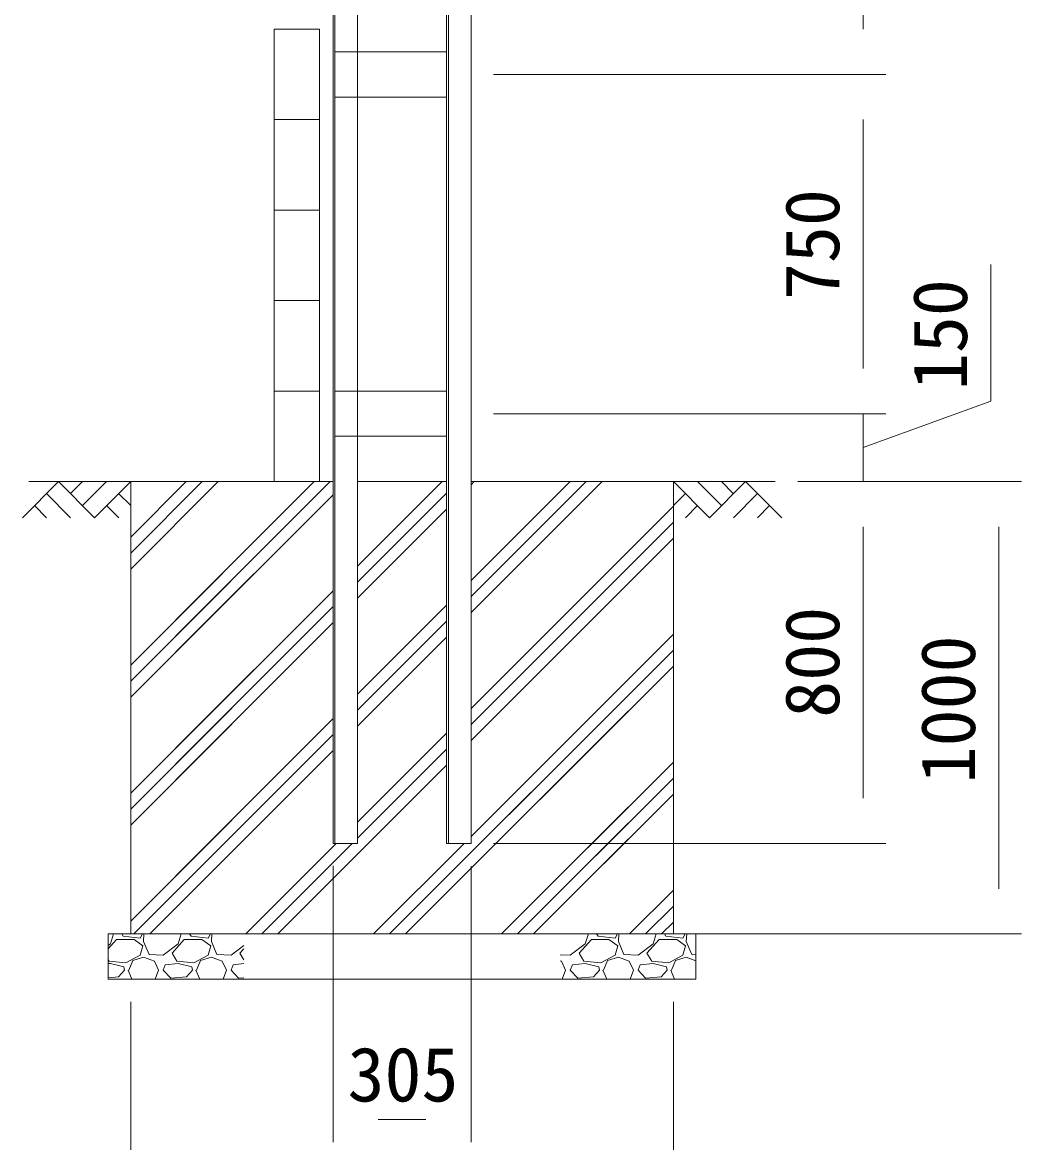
# Model space of a CAD drawing. Units: millimetres, scale not verified. Extents: x -10500 to 10500, y -7425 to 7425.
# Drawn here: x -2095 to 115, y -5309 to -2833 of the extents above; entities that cross this region are included whole.
import ezdxf
from ezdxf.enums import TextEntityAlignment as Align

# ---------------------------------------------------------------- set-up
doc = ezdxf.new("R2010")
doc.units = ezdxf.units.MM
doc.header["$LTSCALE"] = 50
doc.linetypes.add('DASHED', pattern=[7.5, 6, -1.5])
for name, color, linetype, lineweight in [('0-0_D-DCR-HCH', 7, 'Continuous', 9), ('0-1_D-STR1', 1, 'Continuous', 18), ('0-2_D-STR-DIM', 7, 'Continuous', 9), ('0-4_D-STR4', 7, 'Continuous', 9), ('0-5_D-BGD', 7, 'Continuous', 9), ('0-A_D-STR2', 7, 'Continuous', 9)]:
    doc.layers.add(name, color=color, linetype=linetype, lineweight=lineweight)
doc.styles.add('ＭＳ ゴシック', font='')
doc.styles.get('ＭＳ ゴシック').set_extended_font_data('MS Gothic')

msp = doc.modelspace()

# ---------------------------------------------------------------- linework, layer by layer
at = {"layer": '0-0_D-DCR-HCH'}
for p, q in [((-2014.93, -3847.93), (-2094.75, -3927.75)), ((-2014.93, -3847.93), (-1935.11, -3927.75)), ((-1988.32, -3874.54), (-1961.72, -3847.93)), ((-1961.72, -3901.14), (-1908.5, -3847.93)), ((-1935.11, -3927.75), (-1855.29, -3847.93)), ((-1855.29, -4041.62), (-1661.6, -3847.93)), ((-1855.29, -4006.27), (-1696.96, -3847.93)), ((-1855.29, -4289.11), (-1414.11, -3847.93)), ((-1855.29, -3970.91), (-1732.31, -3847.93)), ((-1855.29, -4253.75), (-1449.47, -3847.93)), ((-1755.29, -3941.62), (-1661.6, -3847.93)), ((-1755.29, -3906.27), (-1696.96, -3847.93)), ((-1755.29, -4189.11), (-1414.11, -3847.93)), ((-1755.29, -3870.91), (-1732.31, -3847.93)), ((-1755.29, -4153.75), (-1449.47, -3847.93)), ((-1353.79, -4035.1), (-1166.63, -3847.93)), ((-1353.79, -4035.1), (-1166.63, -3847.93)), ((-1102.79, -3854.81), (-1095.92, -3847.93)), ((-1102.79, -4137.65), (-813.07, -3847.93)), ((-1102.79, -4102.29), (-848.43, -3847.93)), ((-1102.79, -4066.94), (-883.78, -3847.93)), ((-1102.79, -3854.81), (-1095.92, -3847.93)), ((-1102.79, -4137.65), (-813.07, -3847.93)), ((-1102.79, -4102.29), (-848.43, -3847.93)), ((-1102.79, -4066.94), (-883.78, -3847.93)), ((-575.47, -3927.75), (-655.29, -3847.93)), ((-548.87, -3901.14), (-602.08, -3847.93)), ((-495.66, -3847.93), (-575.47, -3927.75)), ((-522.12, -3874.68), (-548.87, -3847.93)), ((-495.66, -3847.93), (-415.84, -3927.75)), ((-2041.53, -3874.54), (-1988.08, -3927.75)), ((-1881.9, -3874.54), (-1855.29, -3901.02)), ((-1855.29, -4324.46), (-1407.79, -3876.96)), ((-1755.29, -4224.46), (-1407.79, -3876.96)), ((-1353.79, -4070.45), (-1156.79, -3873.45)), ((-1353.79, -4070.45), (-1156.79, -3873.45)), ((-628.69, -3874.54), (-655.29, -3901.02)), ((-469.05, -3874.54), (-522.51, -3927.75)), ((-2068.14, -3901.14), (-2041.41, -3927.75)), ((-1908.5, -3901.14), (-1881.78, -3927.75)), ((-1353.79, -4105.81), (-1156.79, -3908.81)), ((-1353.79, -4105.81), (-1156.79, -3908.81)), ((-1102.79, -4349.78), (-655.29, -3902.28)), ((-602.08, -3901.14), (-628.81, -3927.75)), ((-442.44, -3901.14), (-469.17, -3927.75)), ((-1102.79, -4385.14), (-655.29, -3937.64)), ((-1102.79, -4420.49), (-655.29, -3972.99)), ((-1102.79, -4349.78), (-755.29, -4002.28)), ((-1102.79, -4385.14), (-755.29, -4037.64)), ((-1102.79, -4420.49), (-755.29, -4072.99)), ((-1855.29, -4536.6), (-1407.79, -4089.1)), ((-1755.29, -4436.6), (-1407.79, -4089.1)), ((-1855.29, -4571.95), (-1407.79, -4124.45)), ((-1755.29, -4471.95), (-1407.79, -4124.45)), ((-1353.79, -4317.94), (-1156.79, -4120.94)), ((-1353.79, -4317.94), (-1156.79, -4120.94)), ((-1855.29, -4607.31), (-1407.79, -4159.81)), ((-1755.29, -4507.31), (-1407.79, -4159.81)), ((-1353.79, -4353.29), (-1156.79, -4156.29)), ((-1353.79, -4353.29), (-1156.79, -4156.29)), ((-1353.79, -4388.65), (-1156.79, -4191.65)), ((-1353.79, -4388.65), (-1156.79, -4191.65)), ((-1102.79, -4632.62), (-655.29, -4185.12)), ((-1282.74, -4847.93), (-655.29, -4220.48)), ((-1247.39, -4847.93), (-655.29, -4255.83)), ((-1102.79, -4632.62), (-755.29, -4285.12)), ((-1282.74, -4847.93), (-755.29, -4320.48)), ((-1247.39, -4847.93), (-755.29, -4355.83)), ((-1855.29, -4819.44), (-1407.79, -4371.94)), ((-1755.29, -4719.44), (-1407.79, -4371.94)), ((-1848.43, -4847.93), (-1407.79, -4407.29)), ((-1755.29, -4754.79), (-1407.79, -4407.29)), ((-1353.79, -4600.78), (-1156.79, -4403.78)), ((-1353.79, -4600.78), (-1156.79, -4403.78)), ((-1813.07, -4847.93), (-1407.79, -4442.65)), ((-1755.29, -4790.15), (-1407.79, -4442.65)), ((-1353.79, -4636.14), (-1156.79, -4439.14)), ((-1353.79, -4636.14), (-1156.79, -4439.14)), ((-1530.23, -4847.93), (-1156.79, -4474.49)), ((-1530.23, -4847.93), (-1156.79, -4474.49)), ((-1035.26, -4847.93), (-655.29, -4467.97)), ((-999.9, -4847.93), (-655.29, -4503.32)), ((-964.55, -4847.93), (-655.29, -4538.68)), ((-1035.26, -4847.93), (-755.29, -4567.97)), ((-999.9, -4847.93), (-755.29, -4603.32)), ((-1600.94, -4847.93), (-1400.94, -4647.93)), ((-1600.94, -4847.93), (-1400.94, -4647.93)), ((-1565.59, -4847.93), (-1365.59, -4647.93)), ((-1565.59, -4847.93), (-1365.59, -4647.93)), ((-1318.1, -4847.93), (-1118.1, -4647.93)), ((-1318.1, -4847.93), (-1118.1, -4647.93)), ((-964.55, -4847.93), (-755.29, -4638.68)), ((-752.41, -4847.93), (-655.29, -4750.81)), ((-717.06, -4847.93), (-655.29, -4786.16)), ((-681.7, -4847.93), (-655.29, -4821.52)), ((-1900.2, -4869.43), (-1893.32, -4847.93)), ((-1875.04, -4847.93), (-1871.7, -4852.93)), ((-1871.7, -4852.93), (-1834.2, -4857.43)), ((-1834.2, -4857.43), (-1828.92, -4847.93)), ((-1825.89, -4847.93), (-1826.7, -4864.93)), ((-1750.2, -4869.43), (-1743.32, -4847.93)), ((-1725.04, -4847.93), (-1721.7, -4852.93)), ((-1721.7, -4852.93), (-1684.2, -4857.43)), ((-1684.2, -4857.43), (-1678.92, -4847.93)), ((-1675.89, -4847.93), (-1676.7, -4864.93)), ((-850.2, -4869.43), (-843.32, -4847.93)), ((-825.04, -4847.93), (-821.7, -4852.93)), ((-821.7, -4852.93), (-784.2, -4857.43)), ((-784.2, -4857.43), (-778.92, -4847.93)), ((-775.89, -4847.93), (-776.7, -4864.93)), ((-700.2, -4869.43), (-693.32, -4847.93)), ((-675.04, -4847.93), (-671.7, -4852.93)), ((-671.7, -4852.93), (-634.2, -4857.43)), ((-634.2, -4857.43), (-628.92, -4847.93)), ((-625.89, -4847.93), (-626.7, -4864.93)), ((-1905.29, -4881.09), (-1886.7, -4860.43)), ((-1905.29, -4873.36), (-1900.2, -4869.43)), ((-1886.7, -4860.43), (-1847.7, -4860.43)), ((-1847.7, -4860.43), (-1828.2, -4873.93)), ((-1828.2, -4873.93), (-1834.2, -4894.93)), ((-1826.7, -4864.93), (-1814.7, -4893.43)), ((-1783.2, -4894.93), (-1750.2, -4869.43)), ((-1763.7, -4890.43), (-1736.7, -4860.43)), ((-1678.2, -4873.93), (-1684.2, -4894.93)), ((-1676.7, -4864.93), (-1664.7, -4893.43)), ((-1633.2, -4894.93), (-1605.29, -4873.36)), ((-883.2, -4894.93), (-850.2, -4869.43)), ((-863.7, -4890.43), (-836.7, -4860.43)), ((-836.7, -4860.43), (-797.7, -4860.43)), ((-797.7, -4860.43), (-778.2, -4873.93)), ((-778.2, -4873.93), (-784.2, -4894.93)), ((-776.7, -4864.93), (-764.7, -4893.43)), ((-733.2, -4894.93), (-700.2, -4869.43)), ((-713.7, -4890.43), (-686.7, -4860.43)), ((-686.7, -4860.43), (-647.7, -4860.43)), ((-647.7, -4860.43), (-628.2, -4873.93)), ((-628.2, -4873.93), (-634.2, -4894.93)), ((-626.7, -4864.93), (-614.7, -4893.43)), ((-1834.2, -4894.93), (-1865.7, -4911.43)), ((-1850.7, -4906.93), (-1826.7, -4899.43)), ((-1826.7, -4899.43), (-1802.7, -4908.43)), ((-1814.7, -4893.43), (-1783.2, -4894.93)), ((-1753.2, -4908.43), (-1763.7, -4890.43)), ((-1684.2, -4894.93), (-1715.7, -4911.43)), ((-1700.7, -4906.93), (-1676.7, -4899.43)), ((-1676.7, -4899.43), (-1652.7, -4908.43)), ((-1664.7, -4893.43), (-1633.2, -4894.93)), ((-1613.7, -4890.43), (-1605.29, -4881.09)), ((-1605.29, -4904.85), (-1613.7, -4890.43)), ((-905.29, -4893.88), (-883.2, -4894.93)), ((-853.2, -4908.43), (-863.7, -4890.43)), ((-784.2, -4894.93), (-815.7, -4911.43)), ((-800.7, -4906.93), (-776.7, -4899.43)), ((-776.7, -4899.43), (-752.7, -4908.43)), ((-764.7, -4893.43), (-733.2, -4894.93)), ((-703.2, -4908.43), (-713.7, -4890.43)), ((-634.2, -4894.93), (-665.7, -4911.43)), ((-650.7, -4906.93), (-626.7, -4899.43)), ((-626.7, -4899.43), (-605.29, -4907.46)), ((-614.7, -4893.43), (-605.29, -4893.88)), ((-1903.2, -4908.43), (-1905.29, -4904.85)), ((-1900.2, -4912.93), (-1905.29, -4913.47)), ((-1865.7, -4911.43), (-1903.2, -4908.43)), ((-1870.2, -4920.43), (-1900.2, -4912.93)), ((-1868.7, -4927.93), (-1870.2, -4920.43)), ((-1859.7, -4927.93), (-1850.7, -4906.93)), ((-1802.7, -4908.43), (-1793.7, -4927.93)), ((-1783.2, -4927.93), (-1778.7, -4915.93)), ((-1750.2, -4912.93), (-1778.7, -4915.93)), ((-1715.7, -4911.43), (-1753.2, -4908.43)), ((-1720.2, -4920.43), (-1750.2, -4912.93)), ((-1718.7, -4927.93), (-1720.2, -4920.43)), ((-1709.7, -4927.93), (-1700.7, -4906.93)), ((-1652.7, -4908.43), (-1643.7, -4927.93)), ((-1633.2, -4927.93), (-1628.7, -4915.93)), ((-1605.29, -4913.47), (-1628.7, -4915.93)), ((-905.29, -4907.46), (-902.7, -4908.43)), ((-902.7, -4908.43), (-893.7, -4927.93)), ((-883.2, -4927.93), (-878.7, -4915.93)), ((-850.2, -4912.93), (-878.7, -4915.93)), ((-815.7, -4911.43), (-853.2, -4908.43)), ((-820.2, -4920.43), (-850.2, -4912.93)), ((-818.7, -4927.93), (-820.2, -4920.43)), ((-809.7, -4927.93), (-800.7, -4906.93)), ((-752.7, -4908.43), (-743.7, -4927.93)), ((-733.2, -4927.93), (-728.7, -4915.93)), ((-700.2, -4912.93), (-728.7, -4915.93)), ((-665.7, -4911.43), (-703.2, -4908.43)), ((-670.2, -4920.43), (-700.2, -4912.93)), ((-668.7, -4927.93), (-670.2, -4920.43)), ((-659.7, -4927.93), (-650.7, -4906.93)), ((-1882.2, -4942.93), (-1905.29, -4944.94)), ((-1868.7, -4927.93), (-1882.2, -4942.93)), ((-1861.2, -4927.93), (-1852.63, -4947.93)), ((-1800.84, -4947.93), (-1793.7, -4927.93)), ((-1766.7, -4945.93), (-1783.2, -4927.93)), ((-1732.2, -4942.93), (-1766.7, -4945.93)), ((-1718.7, -4927.93), (-1732.2, -4942.93)), ((-1711.2, -4927.93), (-1702.63, -4947.93)), ((-1650.84, -4947.93), (-1643.7, -4927.93)), ((-1616.7, -4945.93), (-1633.2, -4927.93)), ((-1605.29, -4944.94), (-1616.7, -4945.93)), ((-900.84, -4947.93), (-893.7, -4927.93)), ((-866.7, -4945.93), (-883.2, -4927.93)), ((-832.2, -4942.93), (-866.7, -4945.93)), ((-818.7, -4927.93), (-832.2, -4942.93)), ((-811.2, -4927.93), (-802.63, -4947.93)), ((-750.84, -4947.93), (-743.7, -4927.93)), ((-716.7, -4945.93), (-733.2, -4927.93)), ((-682.2, -4942.93), (-716.7, -4945.93)), ((-668.7, -4927.93), (-682.2, -4942.93)), ((-661.2, -4927.93), (-652.63, -4947.93))]:
    msp.add_line(p, q, dxfattribs=at)
msp.add_lwpolyline([(-1736.7, -4860.43), (-1697.7, -4860.43), (-1678.2, -4873.93)], dxfattribs=at)
at = {"layer": '0-1_D-STR1'}
for p, q in [((-1407.79, -4647.93), (-1407.79, 2225.4)), ((-1407.79, -4647.93), (-1407.79, 2225.4)), ((-1403.79, -4647.93), (-1403.79, 2225.07)), ((-1403.79, -4647.93), (-1403.79, 2225.07)), ((-1102.79, -4647.93), (-1102.79, 2000.44)), ((-1102.79, -4647.93), (-1102.79, 2000.44)), ((-1156.79, -4647.93), (-1156.79, 1978.07)), ((-1156.79, -4647.93), (-1156.79, 1978.07)), ((-1152.79, -4647.93), (-1152.79, 1979.73)), ((-1152.79, -4647.93), (-1152.79, 1979.73)), ((-1353.79, -2897.93), (-1353.79, -2097.93)), ((-1353.79, -2897.93), (-1353.79, -2097.93)), ((-1156.79, -2897.93), (-1403.79, -2897.93)), ((-1156.79, -2897.93), (-1403.79, -2897.93)), ((-1403.79, -2997.93), (-1156.79, -2997.93)), ((-1403.79, -2997.93), (-1156.79, -2997.93)), ((-1353.79, -3647.93), (-1353.79, -2997.93)), ((-1353.79, -3647.93), (-1353.79, -2997.93)), ((-1156.79, -3647.93), (-1403.79, -3647.93)), ((-1156.79, -3647.93), (-1403.79, -3647.93)), ((-1403.79, -3747.93), (-1156.79, -3747.93)), ((-1403.79, -3747.93), (-1156.79, -3747.93)), ((-1353.79, -4647.93), (-1353.79, -3747.93)), ((-1353.79, -4647.93), (-1353.79, -3747.93)), ((-1407.79, -4647.93), (-1353.79, -4647.93)), ((-1407.79, -4647.93), (-1353.79, -4647.93)), ((-1156.79, -4647.93), (-1102.79, -4647.93)), ((-1156.79, -4647.93), (-1102.79, -4647.93))]:
    msp.add_line(p, q, dxfattribs=at)
at = {"layer": '0-1_D-STR1', "linetype": 'DASHED'}
for p, q in [((-1353.79, -2897.93), (-1353.79, -2997.93)), ((-1353.79, -2897.93), (-1353.79, -2997.93)), ((-1353.79, -3647.93), (-1353.79, -3747.93)), ((-1353.79, -3647.93), (-1353.79, -3747.93))]:
    msp.add_line(p, q, dxfattribs=at)
at = {"layer": '0-2_D-STR-DIM'}
for p, q in [((-235.59, -2847.93), (-235.59, -2147.93)), ((-235.59, -2847.93), (-235.59, -2147.93)), ((-1052.79, -2947.93), (-185.59, -2947.93)), ((-1052.79, -2947.93), (-185.59, -2947.93)), ((-1052.79, -2947.93), (-185.59, -2947.93)), ((-1052.79, -2947.93), (-185.59, -2947.93)), ((-235.59, -3597.93), (-235.59, -3047.93)), ((-235.59, -3597.93), (-235.59, -3047.93)), ((-235.59, -3597.93), (-235.59, -3497.93)), ((-235.59, -3597.93), (-235.59, -3497.93)), ((-1052.79, -3697.93), (-185.59, -3697.93)), ((-1052.79, -3697.93), (-185.59, -3697.93)), ((-1052.79, -3697.93), (-185.59, -3697.93)), ((-1052.79, -3697.93), (-185.59, -3697.93)), ((-235.59, -3847.93), (-235.59, -3697.93)), ((-235.59, -3847.93), (-235.59, -3697.93)), ((-235.59, -3847.93), (-235.59, -3697.93)), ((-235.59, -3847.93), (-235.59, -3697.93)), ((-380.29, -3847.93), (-185.59, -3847.93)), ((-380.29, -3847.93), (-185.59, -3847.93)), ((-380.29, -3847.93), (114.71, -3847.93)), ((-380.29, -3847.93), (-185.59, -3847.93)), ((-380.29, -3847.93), (-185.59, -3847.93)), ((-380.29, -3847.93), (114.71, -3847.93)), ((-235.59, -4547.93), (-235.59, -3947.93)), ((-235.59, -3947.93), (-235.59, -4047.93)), ((-235.59, -4547.93), (-235.59, -3947.93)), ((-235.59, -3947.93), (-235.59, -4047.93)), ((64.71, -3947.93), (64.71, -4747.93)), ((64.71, -3947.93), (64.71, -4747.93)), ((-1052.79, -4647.93), (-185.59, -4647.93)), ((-1052.79, -4647.93), (-185.59, -4647.93)), ((-1407.79, -4697.41), (-1407.79, -5307.93)), ((-1407.79, -4697.41), (-1407.79, -5307.93)), ((-1102.79, -4697.93), (-1102.79, -5307.93)), ((-1102.79, -4697.93), (-1102.79, -5307.93)), ((-655.29, -4847.93), (114.71, -4847.93)), ((-555.29, -4847.93), (114.71, -4847.93)), ((-1307.79, -5257.93), (-1202.79, -5257.93)), ((-1307.79, -5257.93), (-1202.79, -5257.93))]:
    msp.add_line(p, q, dxfattribs=at)
msp.add_lwpolyline([(-235.59, -3772.93), (46.99, -3669.89), (46.99, -3368.44)], dxfattribs=at)
msp.add_lwpolyline([(-235.59, -3772.93), (46.99, -3669.89), (46.99, -3368.44)], dxfattribs=at)
at = {"layer": '0-4_D-STR4'}
for p, q in [((-1855.29, -4847.93), (-1855.29, -3847.93)), ((-655.29, -4847.93), (-655.29, -3847.93)), ((-1905.29, -4847.93), (-605.29, -4847.93)), ((-1905.29, -4847.93), (-1905.29, -4947.93)), ((-1805.29, -4847.93), (-705.29, -4847.93)), ((-605.29, -4847.93), (-605.29, -4947.93)), ((-1905.29, -4947.93), (-605.29, -4947.93)), ((-1805.29, -4947.93), (-705.29, -4947.93))]:
    msp.add_line(p, q, dxfattribs=at)
at = {"layer": '0-5_D-BGD'}
for p, q in [((-1437.79, -3847.93), (-1437.79, -2847.93)), ((-1437.79, -3847.93), (-1437.79, -2847.93)), ((-1537.79, -3047.93), (-1437.79, -3047.93)), ((-1537.79, -3047.93), (-1437.79, -3047.93)), ((-1537.79, -3247.93), (-1437.79, -3247.93)), ((-1537.79, -3247.93), (-1437.79, -3247.93)), ((-1537.79, -3447.93), (-1437.79, -3447.93)), ((-1537.79, -3447.93), (-1437.79, -3447.93)), ((-1537.79, -3647.93), (-1437.79, -3647.93)), ((-1537.79, -3647.93), (-1437.79, -3647.93)), ((-2080.29, -3847.93), (-1407.79, -3847.93)), ((-1353.79, -3847.93), (-1156.79, -3847.93)), ((-1353.79, -3847.93), (-1156.79, -3847.93)), ((-1102.79, -3847.93), (-430.29, -3847.93))]:
    msp.add_line(p, q, dxfattribs=at)
msp.add_lwpolyline([(-1537.79, -3847.93), (-1537.79, -2847.93), (-1437.79, -2847.93)], dxfattribs=at)
msp.add_lwpolyline([(-1537.79, -3847.93), (-1537.79, -2847.93), (-1437.79, -2847.93)], dxfattribs=at)
at = {"layer": '0-A_D-STR2'}
for p, q in [((-1855.29, -4997.93), (-1855.29, -5605.62)), ((-655.29, -4997.93), (-655.29, -5605.62))]:
    msp.add_line(p, q, dxfattribs=at)

# ---------------------------------------------------------------- texts
at = {"layer": '0-2_D-STR-DIM', "style": 'ＭＳ ゴシック'}
for s, p in [('750', (-252.46, -3446.68)), ('750', (-252.46, -3446.68)), ('150', (30.12, -3645.79)), ('150', (30.12, -3645.79)), ('800', (-252.46, -4370.12)), ('800', (-252.46, -4370.12)), ('1000', (47.84, -4515.18)), ('1000', (47.84, -4515.18))]:
    msp.add_text(s, height=120.2, rotation=90, dxfattribs=at).set_placement(p, align=Align.BOTTOM_LEFT)
msp.add_text('305', height=120.2, dxfattribs=at).set_placement((-1375.86, -5254.34), align=Align.BOTTOM_LEFT)
msp.add_text('305', height=120.2, dxfattribs=at).set_placement((-1375.86, -5254.34), align=Align.BOTTOM_LEFT)

doc.saveas('drawing.dxf')
